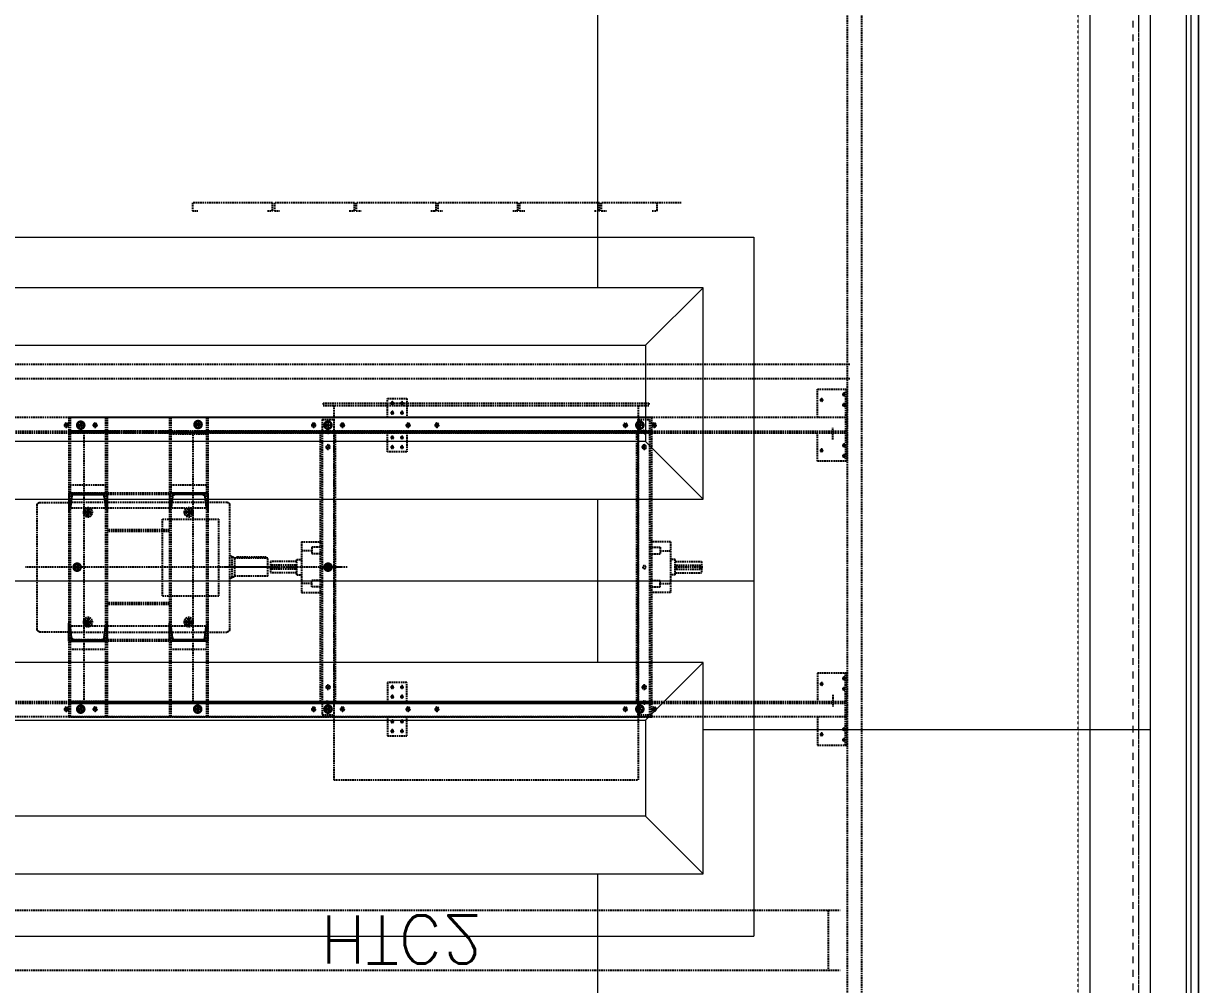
# Model space of a CAD drawing. Extents: x -32000 to 416743, y -254124 to 144214.
# Drawn here: x 12612 to 17500, y 16939 to 20940 of the extents above; entities that cross this region are included whole.
import ezdxf

# ---------------------------------------------------------------- set-up
doc = ezdxf.new("R2010")
doc.units = 0
doc.header["$LTSCALE"] = 10
for name, pattern in [('H12PL4$0$TAI_虛線', [5.644, 2.822, -2.822]), ('XFM1Q40$0$HIDDEN', [9.525, 6.35, -3.175]), ('XFM7P40ICA$0$H12PL4$0$DOTK1', [0.01, 0.005, -0.005]), ('XFM7P40ICA$0$H12PL4$0$JJP_虛線(退縮線、投影線、地下室範圍、非屬本工程、圖面分區)', [0.45, 0.3, -0.15])]:
    doc.linetypes.add(name, pattern=pattern)
for name, color, linetype in [('H12PL4$0$A-ROOF', 252, 'Continuous'), ('H12PL4$0$A-WALL-EX', 252, 'Continuous'), ('H12PL4$0$S-SLAB-SHOW', 252, 'Continuous'), ('XFM1Q40$0$DIF', 120, 'Continuous'), ('XFM1Q40$0$DIM', 250, 'Continuous'), ('XFM1Q40$0$FAN', 3, 'Continuous'), ('XFM1Q40$0$HTC', 1, 'Continuous'), ('XFM1Q40$0$MOTOR', 7, 'Continuous'), ('XFM1Q40$0$STM-01', 7, 'Continuous'), ('XFM1Q40$0$TYPE14X10', 7, 'Continuous'), ('XFM1Q40$0$外觀', 4, 'Continuous'), ('XFM1Q40$0$槽鐵', 21, 'Continuous'), ('XFM1Q40$0$腳架', 7, 'Continuous'), ('XFM1Q40$0$軸心', 41, 'Continuous'), ('XFM1Q40$0$風車架', 4, 'Continuous'), ('XFM7P40ICA$0$H12PL4$0$A-WALL-EX', 252, 'Continuous'), ('XFM7P40ICA$0$H12PL4$0$L40_19_MEJI', 252, 'Continuous'), ('XFM7P40ICA$0$H12PL4$0$L40_19_SIAGE1', 252, 'Continuous'), ('XFM7P40ICA$0$H12PL4$0$L40_19_SUGATA3', 252, 'Continuous'), ('XFM7P40ICA$0$H12PL4$0$L40_19_SUGATAD', 252, 'Continuous'), ('XFM7P40ICA$0$H12PL4$0$L40_19_設備基礎', 252, 'Continuous')]:
    doc.layers.add(name, color=color, linetype=linetype)
doc.styles.add('XFM1Q40$0$LSP', font='SIMPLEX.shx', dxfattribs={"bigfont": 'chineset.shx'})

# ---------------------------------------------------------------- blocks, each defined once
blk = doc.blocks.new('H12PL4')
at = {"layer": 'H12PL4$0$A-ROOF', "linetype": 'H12PL4$0$TAI_虛線', "lineweight": 0, "flags": 128}
blk.add_lwpolyline([(17227, 57354.6), (17227, 2650)], dxfattribs=at)
at = {"layer": 'H12PL4$0$A-WALL-EX', "lineweight": 0, "flags": 128}
for points in [[(17500, -2650), (17500, 91700)], [(17500, -2650), (17500, 91700)], [(17500, -2650), (17500, 91700)], [(17500, -2650), (17500, 91700)], [(17500, 83000), (17500, -2615)]]:
    blk.add_lwpolyline(points, dxfattribs=at)
at = {"layer": 'H12PL4$0$S-SLAB-SHOW', "lineweight": 0}
blk.add_line((17300, -2300), (17300, 82649.8), dxfattribs=at)
at = {"layer": 'H12PL4$0$S-SLAB-SHOW', "lineweight": 0, "flags": 128}
blk.add_lwpolyline([(17470, -2300), (17470, 82649.8)], dxfattribs=at)
blk = doc.blocks.new('XFM1Q40$0$A$C79553BDF')
at = {"layer": 'XFM1Q40$0$槽鐵', "linetype": 'XFM1Q40$0$HIDDEN', "ltscale": 100}
for p, q in [((-3365, 16129.1), (-3365, 16204.1)), ((-3365, 16192.1), (-3362.5, 16192.1)), ((-3352.8, 16144.7), (-3357.5, 16187.6)), ((-3217.1, 16144.7), (-3212.4, 16187.6)), ((-3205, 16192.1), (-3207.4, 16192.1)), ((-3205, 16129.1), (-3205, 16204.1)), ((-3227.1, 16135.6), (-3342.8, 16135.6)), ((-3210, 16129.1), (-3360, 16129.1))]:
    blk.add_line(p, q, dxfattribs=at)
for centre, radius, start, end in [((-3362.5, 16187.1), 5, 5, 90), ((-3207.4, 16187.1), 5, 90, 175), ((-3342.8, 16145.6), 10, 185, 270), ((-3227.1, 16145.6), 10, 270, 355)]:
    blk.add_arc(centre, radius, start, end, dxfattribs=at)
blk = doc.blocks.new('XFM1Q40$0$A$Cac22a11c')
at = {"color": 252, "linetype": 'XFM1Q40$0$HIDDEN', "ltscale": 0.1}
for p, q in [((285980.1, 178059.5), (285980.1, 178079.5)), ((285980.1, 178079.5), (285980.1, 178059.5)), ((285980.1, 178079.5), (285980.1, 178059.5)), ((286399.1, 178059.5), (286399.1, 178079.5)), ((286399.1, 178079.5), (286399.1, 178059.5)), ((286399.1, 178079.5), (286399.1, 178059.5)), ((285990.1, 178069.5), (285970.1, 178069.5)), ((285990.1, 178069.5), (285970.1, 178069.5)), ((285990.1, 178069.5), (285970.1, 178069.5)), ((286409.1, 178069.5), (286389.1, 178069.5)), ((286409.1, 178069.5), (286389.1, 178069.5)), ((286409.1, 178069.5), (286389.1, 178069.5)), ((286722.1, 177799), (286596.1, 177799)), ((285990.1, 177612.5), (285970.1, 177612.5)), ((285990.1, 177612.5), (285970.1, 177612.5)), ((285990.1, 177612.5), (285970.1, 177612.5)), ((285990.1, 177612.5), (285970.1, 177612.5)), ((285980.1, 177622.5), (285980.1, 177602.5)), ((285980.1, 177602.5), (285980.1, 177622.5)), ((285980.1, 177622.5), (285980.1, 177602.5)), ((285980.1, 177622.5), (285980.1, 177602.5)), ((286409.1, 177612.5), (286389.1, 177612.5)), ((286409.1, 177612.5), (286389.1, 177612.5)), ((286409.1, 177612.5), (286389.1, 177612.5)), ((286409.1, 177612.5), (286389.1, 177612.5)), ((286399.1, 177622.5), (286399.1, 177602.5)), ((286399.1, 177602.5), (286399.1, 177622.5)), ((286399.1, 177622.5), (286399.1, 177602.5)), ((286399.1, 177622.5), (286399.1, 177602.5))]:
    blk.add_line(p, q, dxfattribs=at)
at = {"layer": 'XFM1Q40$0$DIF', "color": 252, "linetype": 'XFM1Q40$0$HIDDEN', "ltscale": 0.1}
for p, q in [((286415.5, 176324.4), (286415.5, 176357.4)), ((286415.5, 176357.4), (286437, 176357.4)), ((286748.5, 176324.4), (286415.5, 176324.4)), ((286727, 176357.4), (286748.5, 176357.4)), ((286748.5, 176357.4), (286748.5, 176324.4)), ((286755.5, 176324.4), (286755.5, 176357.4)), ((286755.5, 176357.4), (286777, 176357.4)), ((287088.5, 176324.4), (286755.5, 176324.4)), ((287067, 176357.4), (287088.5, 176357.4)), ((287088.5, 176357.4), (287088.5, 176324.4)), ((287095.5, 176324.4), (287095.5, 176357.4)), ((287095.5, 176357.4), (287117, 176357.4)), ((287428.5, 176324.4), (287095.5, 176324.4)), ((287407, 176357.4), (287428.5, 176357.4)), ((287428.5, 176357.4), (287428.5, 176324.4)), ((287435.5, 176324.4), (287435.5, 176357.4)), ((287435.5, 176357.4), (287457, 176357.4)), ((287768.5, 176324.4), (287435.5, 176324.4)), ((287747, 176357.4), (287768.5, 176357.4)), ((287768.5, 176357.4), (287768.5, 176324.4)), ((287775.5, 176324.4), (287775.5, 176357.4)), ((287775.5, 176357.4), (287797, 176357.4)), ((288108.5, 176324.4), (287775.5, 176324.4)), ((288087, 176357.4), (288108.5, 176357.4)), ((288108.5, 176357.4), (288108.5, 176324.4)), ((288115.5, 176324.4), (288115.5, 176357.4)), ((288115.5, 176357.4), (288137, 176357.4)), ((288448.5, 176324.4), (288115.5, 176324.4)), ((288327, 176357.4), (288348.5, 176357.4)), ((288348.5, 176357.4), (288348.5, 176324.4))]:
    blk.add_line(p, q, dxfattribs=at)
at = {"layer": 'XFM1Q40$0$DIM', "color": 252, "linetype": 'XFM1Q40$0$HIDDEN', "ltscale": 0.1}
blk.add_line((287037.6, 177841), (285720.6, 177841), dxfattribs=at)
blk.add_line((287037.6, 177841), (285720.6, 177841), dxfattribs=at)
at = {"layer": 'XFM1Q40$0$FAN', "color": 252, "linetype": 'XFM1Q40$0$HIDDEN', "ltscale": 0.1}
for p, q in [((287003, 177168), (287003, 178726)), ((287003, 178726), (288269, 178726)), ((288269, 177168), (288269, 178726)), ((286958, 177168), (288314, 177168)), ((286958, 177158), (286958, 177168)), ((286958, 177158), (288314, 177158)), ((288314, 177158), (288314, 177168))]:
    blk.add_line(p, q, dxfattribs=at)
for centre in [(286977.5, 178404), (288294.5, 178404), (286977.5, 177841), (288294.5, 177841), (286977.5, 177278), (288294.5, 177278)]:
    blk.add_circle(centre, 6, dxfattribs=at)
at = {"layer": 'XFM1Q40$0$HTC', "color": 252, "linetype": 'XFM1Q40$0$HIDDEN', "ltscale": 0.1}
for p, q in [((285410, 179519.1), (289060, 179519.1)), ((289060, 179269.1), (289060, 179519.1)), ((289060, 179519.1), (289110, 179519.1)), ((285410, 179269.1), (289060, 179269.1)), ((289060, 179269.1), (289110, 179269.1))]:
    blk.add_line(p, q, dxfattribs=at)
at = {"layer": 'XFM1Q40$0$MOTOR', "color": 252, "linetype": 'XFM1Q40$0$HIDDEN', "ltscale": 0.1}
for p, q in [((285769.1, 178100), (285769.1, 177582)), ((285779.1, 178110), (285904.1, 178110)), ((285904.1, 178111), (285904.1, 177571)), ((285904.1, 178111), (286559.1, 178111)), ((286569.1, 177581), (286569.1, 178101)), ((286290.1, 177961), (286290.1, 177641)), ((286290.1, 177961), (286524.1, 177961)), ((286524.1, 177961), (286524.1, 177641)), ((286574.1, 177888), (286569.1, 177888)), ((286579.1, 177799), (286579.1, 177883)), ((286584.1, 177883), (286579.1, 177883)), ((286729.1, 177878.5), (286589.1, 177878.5)), ((286589.1, 177804), (286589.1, 177878)), ((286729.1, 177878.5), (286729.1, 177803.5)), ((286739.5, 177841), (286550.7, 177841)), ((286574.1, 177794), (286569.1, 177794)), ((286584.1, 177799), (286579.1, 177799)), ((286729.1, 177803.5), (286589.1, 177803.5)), ((286596.1, 177803.5), (286596.1, 177799)), ((286722.1, 177803.5), (286722.1, 177799)), ((286290.1, 177641), (286524.1, 177641)), ((285779.1, 177572), (285904.1, 177572)), ((285904.1, 177571), (286559.1, 177571))]:
    blk.add_line(p, q, dxfattribs=at)
for centre, radius, start, end in [((285779.1, 178100), 10, 90, 180), ((286559.1, 178101), 10, 0, 90), ((286574.1, 177883), 5, 0, 90), ((286584.1, 177878), 5, 0, 90), ((286574.1, 177799), 5, 270, 0), ((286584.1, 177804), 5, 270, 0), ((285779.1, 177582), 10, 180, 270), ((286559.1, 177581), 10, 270, 0)]:
    blk.add_arc(centre, radius, start, end, dxfattribs=at)
at = {"layer": 'XFM1Q40$0$STM-01', "color": 252, "linetype": 'XFM1Q40$0$HIDDEN', "ltscale": 0.1}
for p, q in [((289015, 178582), (289135, 178582)), ((289015, 178463.5), (289015, 178582)), ((289123, 178560), (289119, 178560)), ((289124, 178560), (289126, 178560)), ((289125, 178562), (289125, 178566)), ((289125, 178561), (289125, 178559)), ((289127, 178560), (289131, 178560)), ((289131, 178582), (289131, 178282)), ((289135, 178582), (289135, 178282)), ((287226.5, 178543.5), (287306.5, 178543.5)), ((287226.5, 178463.5), (287226.5, 178543.5)), ((287244.5, 178523.5), (287240.5, 178523.5)), ((287247.5, 178523.5), (287245.5, 178523.5)), ((287246.5, 178525.5), (287246.5, 178529.5)), ((287246.5, 178522.5), (287246.5, 178524.5)), ((287246.5, 178521.5), (287246.5, 178517.5)), ((287248.5, 178523.5), (287252.5, 178523.5)), ((287284.5, 178523.5), (287280.5, 178523.5)), ((287287.5, 178523.5), (287285.5, 178523.5)), ((287286.5, 178525.5), (287286.5, 178529.5)), ((287286.5, 178522.5), (287286.5, 178524.5)), ((287286.5, 178521.5), (287286.5, 178517.5)), ((287288.5, 178523.5), (287292.5, 178523.5)), ((287306.5, 178543.5), (287306.5, 178463.5)), ((289030, 178537), (289026, 178537)), ((289031, 178537), (289033, 178537)), ((289032, 178539), (289032, 178543)), ((289032, 178538), (289032, 178536)), ((289032, 178535), (289032, 178531)), ((289034, 178537), (289038, 178537)), ((289123, 178516), (289119, 178516)), ((289124, 178516), (289126, 178516)), ((289125, 178558), (289125, 178554)), ((289125, 178518), (289125, 178522)), ((289125, 178517), (289125, 178515)), ((289125, 178514), (289125, 178510)), ((289127, 178516), (289131, 178516)), ((289131, 178463.5), (285164, 178463.5)), ((287244.5, 178483.5), (287240.5, 178483.5)), ((287247.5, 178483.5), (287245.5, 178483.5)), ((287246.5, 178485.5), (287246.5, 178489.5)), ((287246.5, 178482.5), (287246.5, 178484.5)), ((287246.5, 178481.5), (287246.5, 178477.5)), ((287248.5, 178483.5), (287252.5, 178483.5)), ((287284.5, 178483.5), (287280.5, 178483.5)), ((287287.5, 178483.5), (287285.5, 178483.5)), ((287286.5, 178485.5), (287286.5, 178489.5)), ((287286.5, 178482.5), (287286.5, 178484.5)), ((287286.5, 178481.5), (287286.5, 178477.5)), ((287288.5, 178483.5), (287292.5, 178483.5)), ((285888.1, 178432), (285881.1, 178432)), ((285889.1, 178432), (285891.1, 178432)), ((285890.1, 178434), (285890.1, 178441)), ((285890.1, 178431), (285890.1, 178433)), ((285890.1, 178430), (285890.1, 178423)), ((285892.1, 178432), (285899.1, 178432)), ((286008.1, 178432), (286001.1, 178432)), ((286009.1, 178432), (286011.1, 178432)), ((286010.1, 178434), (286010.1, 178441)), ((286010.1, 178431), (286010.1, 178433)), ((286010.1, 178430), (286010.1, 178423)), ((286012.1, 178432), (286019.1, 178432)), ((286917, 178432), (286910, 178432)), ((286918, 178432), (286920, 178432)), ((286919, 178434), (286919, 178441)), ((286919, 178431), (286919, 178433)), ((286919, 178430), (286919, 178423)), ((286921, 178432), (286928, 178432)), ((287037, 178432), (287030, 178432)), ((287038, 178432), (287040, 178432)), ((287039, 178434), (287039, 178441)), ((287039, 178431), (287039, 178433)), ((287039, 178430), (287039, 178423)), ((287041, 178432), (287048, 178432)), ((287310, 178432), (287303, 178432)), ((287313, 178432), (287311, 178432)), ((287312, 178434), (287312, 178441)), ((287312, 178431), (287312, 178433)), ((287312, 178430), (287312, 178423)), ((287314, 178432), (287321, 178432)), ((287430, 178432), (287423, 178432)), ((287433, 178432), (287431, 178432)), ((287432, 178434), (287432, 178441)), ((287432, 178431), (287432, 178433)), ((287432, 178430), (287432, 178423)), ((287434, 178432), (287441, 178432)), ((288214, 178432), (288207, 178432)), ((288217, 178432), (288215, 178432)), ((288216, 178434), (288216, 178441)), ((288216, 178431), (288216, 178433)), ((288216, 178430), (288216, 178423)), ((288218, 178432), (288225, 178432)), ((288334, 178432), (288327, 178432)), ((288337, 178432), (288335, 178432)), ((288336, 178434), (288336, 178441)), ((288336, 178431), (288336, 178433)), ((288336, 178430), (288336, 178423)), ((288338, 178432), (288345, 178432)), ((285164, 178407), (289131, 178407)), ((285164, 178400.5), (289131, 178400.5)), ((287226.5, 178320.5), (287226.5, 178400.5)), ((287244.5, 178380.5), (287240.5, 178380.5)), ((287247.5, 178380.5), (287245.5, 178380.5)), ((287246.5, 178382.5), (287246.5, 178386.5)), ((287246.5, 178379.5), (287246.5, 178381.5)), ((287246.5, 178378.5), (287246.5, 178374.5)), ((287248.5, 178380.5), (287252.5, 178380.5)), ((287284.5, 178380.5), (287280.5, 178380.5)), ((287287.5, 178380.5), (287285.5, 178380.5)), ((287286.5, 178382.5), (287286.5, 178386.5)), ((287286.5, 178379.5), (287286.5, 178381.5)), ((287286.5, 178378.5), (287286.5, 178374.5)), ((287288.5, 178380.5), (287292.5, 178380.5)), ((287306.5, 178400.5), (287306.5, 178320.5)), ((289015, 178282), (289015, 178400.5)), ((287306.5, 178320.5), (287226.5, 178320.5)), ((287244.5, 178340.5), (287240.5, 178340.5)), ((287247.5, 178340.5), (287245.5, 178340.5)), ((287246.5, 178342.5), (287246.5, 178346.5)), ((287246.5, 178339.5), (287246.5, 178341.5)), ((287246.5, 178338.5), (287246.5, 178334.5)), ((287248.5, 178340.5), (287252.5, 178340.5)), ((287284.5, 178340.5), (287280.5, 178340.5)), ((287287.5, 178340.5), (287285.5, 178340.5)), ((287286.5, 178342.5), (287286.5, 178346.5)), ((287286.5, 178339.5), (287286.5, 178341.5)), ((287286.5, 178338.5), (287286.5, 178334.5)), ((287288.5, 178340.5), (287292.5, 178340.5)), ((289030, 178327), (289026, 178327)), ((289031, 178327), (289033, 178327)), ((289032, 178329), (289032, 178333)), ((289032, 178328), (289032, 178326)), ((289032, 178325), (289032, 178321)), ((289034, 178327), (289038, 178327)), ((289123, 178348), (289119, 178348)), ((289124, 178348), (289126, 178348)), ((289125, 178350), (289125, 178354)), ((289125, 178349), (289125, 178347)), ((289125, 178346), (289125, 178342)), ((289127, 178348), (289131, 178348)), ((289135, 178282), (289015, 178282)), ((289123, 178304), (289119, 178304)), ((289124, 178304), (289126, 178304)), ((289125, 178306), (289125, 178310)), ((289125, 178305), (289125, 178303)), ((289125, 178302), (289125, 178298)), ((289127, 178304), (289131, 178304)), ((289135, 177400), (289015, 177400)), ((289015, 177400), (289015, 177281.5)), ((289131, 177100), (289131, 177400)), ((289135, 177100), (289135, 177400)), ((287306.5, 177361.5), (287226.5, 177361.5)), ((287226.5, 177361.5), (287226.5, 177281.5)), ((287244.5, 177341.5), (287240.5, 177341.5)), ((287247.5, 177341.5), (287245.5, 177341.5)), ((287246.5, 177343.5), (287246.5, 177347.5)), ((287246.5, 177342.5), (287246.5, 177340.5)), ((287246.5, 177339.5), (287246.5, 177335.5)), ((287248.5, 177341.5), (287252.5, 177341.5)), ((287284.5, 177341.5), (287280.5, 177341.5)), ((287287.5, 177341.5), (287285.5, 177341.5)), ((287286.5, 177343.5), (287286.5, 177347.5)), ((287286.5, 177342.5), (287286.5, 177340.5)), ((287286.5, 177339.5), (287286.5, 177335.5)), ((287288.5, 177341.5), (287292.5, 177341.5)), ((287306.5, 177281.5), (287306.5, 177361.5)), ((289030, 177355), (289026, 177355)), ((289031, 177355), (289033, 177355)), ((289032, 177357), (289032, 177361)), ((289032, 177354), (289032, 177356)), ((289032, 177353), (289032, 177349)), ((289034, 177355), (289038, 177355)), ((289123, 177378), (289119, 177378)), ((289124, 177378), (289126, 177378)), ((289125, 177380), (289125, 177384)), ((289125, 177377), (289125, 177379)), ((289125, 177376), (289125, 177372)), ((289125, 177336), (289125, 177340)), ((289127, 177378), (289131, 177378)), ((287244.5, 177301.5), (287240.5, 177301.5)), ((287247.5, 177301.5), (287245.5, 177301.5)), ((287246.5, 177303.5), (287246.5, 177307.5)), ((287246.5, 177302.5), (287246.5, 177300.5)), ((287246.5, 177299.5), (287246.5, 177295.5)), ((287248.5, 177301.5), (287252.5, 177301.5)), ((287284.5, 177301.5), (287280.5, 177301.5)), ((287287.5, 177301.5), (287285.5, 177301.5)), ((287286.5, 177303.5), (287286.5, 177307.5)), ((287286.5, 177302.5), (287286.5, 177300.5)), ((287286.5, 177299.5), (287286.5, 177295.5)), ((287288.5, 177301.5), (287292.5, 177301.5)), ((289123, 177334), (289119, 177334)), ((289124, 177334), (289126, 177334)), ((289125, 177333), (289125, 177335)), ((289125, 177332), (289125, 177328)), ((289127, 177334), (289131, 177334)), ((285164, 177281.5), (289131, 177281.5)), ((285164, 177275), (289131, 177275)), ((285888.1, 177250), (285881.1, 177250)), ((285889.1, 177250), (285891.1, 177250)), ((285890.1, 177252), (285890.1, 177259)), ((285890.1, 177251), (285890.1, 177249)), ((285890.1, 177248), (285890.1, 177241)), ((285892.1, 177250), (285899.1, 177250)), ((286008.1, 177250), (286001.1, 177250)), ((286009.1, 177250), (286011.1, 177250)), ((286010.1, 177252), (286010.1, 177259)), ((286010.1, 177251), (286010.1, 177249)), ((286010.1, 177248), (286010.1, 177241)), ((286012.1, 177250), (286019.1, 177250)), ((286917, 177250), (286910, 177250)), ((286918, 177250), (286920, 177250)), ((286919, 177252), (286919, 177259)), ((286919, 177251), (286919, 177249)), ((286919, 177248), (286919, 177241)), ((286921, 177250), (286928, 177250)), ((287037, 177250), (287030, 177250)), ((287038, 177250), (287040, 177250)), ((287039, 177252), (287039, 177259)), ((287039, 177251), (287039, 177249)), ((287039, 177248), (287039, 177241)), ((287041, 177250), (287048, 177250)), ((287310, 177250), (287303, 177250)), ((287313, 177250), (287311, 177250)), ((287312, 177252), (287312, 177259)), ((287312, 177251), (287312, 177249)), ((287312, 177248), (287312, 177241)), ((287314, 177250), (287321, 177250)), ((287430, 177250), (287423, 177250)), ((287433, 177250), (287431, 177250)), ((287432, 177252), (287432, 177259)), ((287432, 177251), (287432, 177249)), ((287432, 177248), (287432, 177241)), ((287434, 177250), (287441, 177250)), ((288214, 177250), (288207, 177250)), ((288217, 177250), (288215, 177250)), ((288216, 177252), (288216, 177259)), ((288216, 177251), (288216, 177249)), ((288216, 177248), (288216, 177241)), ((288218, 177250), (288225, 177250)), ((288334, 177250), (288327, 177250)), ((288337, 177250), (288335, 177250)), ((288336, 177252), (288336, 177259)), ((288336, 177251), (288336, 177249)), ((288336, 177248), (288336, 177241)), ((288338, 177250), (288345, 177250)), ((289131, 177218.5), (285164, 177218.5)), ((287226.5, 177218.5), (287226.5, 177138.5)), ((287244.5, 177198.5), (287240.5, 177198.5)), ((287247.5, 177198.5), (287245.5, 177198.5)), ((287246.5, 177200.5), (287246.5, 177204.5)), ((287246.5, 177199.5), (287246.5, 177197.5)), ((287246.5, 177196.5), (287246.5, 177192.5)), ((287248.5, 177198.5), (287252.5, 177198.5)), ((287284.5, 177198.5), (287280.5, 177198.5)), ((287287.5, 177198.5), (287285.5, 177198.5)), ((287286.5, 177200.5), (287286.5, 177204.5)), ((287286.5, 177199.5), (287286.5, 177197.5)), ((287286.5, 177196.5), (287286.5, 177192.5)), ((287288.5, 177198.5), (287292.5, 177198.5)), ((287306.5, 177138.5), (287306.5, 177218.5)), ((289015, 177218.5), (289015, 177100)), ((287244.5, 177158.5), (287240.5, 177158.5)), ((287247.5, 177158.5), (287245.5, 177158.5)), ((287246.5, 177160.5), (287246.5, 177164.5)), ((287246.5, 177159.5), (287246.5, 177157.5)), ((287246.5, 177156.5), (287246.5, 177152.5)), ((287248.5, 177158.5), (287252.5, 177158.5)), ((287284.5, 177158.5), (287280.5, 177158.5)), ((287287.5, 177158.5), (287285.5, 177158.5)), ((287286.5, 177160.5), (287286.5, 177164.5)), ((287286.5, 177159.5), (287286.5, 177157.5)), ((287286.5, 177156.5), (287286.5, 177152.5)), ((287288.5, 177158.5), (287292.5, 177158.5)), ((289030, 177145), (289026, 177145)), ((289031, 177145), (289033, 177145)), ((289032, 177147), (289032, 177151)), ((289032, 177144), (289032, 177146)), ((289032, 177143), (289032, 177139)), ((289034, 177145), (289038, 177145)), ((289123, 177166), (289119, 177166)), ((289124, 177166), (289126, 177166)), ((289125, 177168), (289125, 177172)), ((289125, 177165), (289125, 177167)), ((289125, 177164), (289125, 177160)), ((289127, 177166), (289131, 177166)), ((287226.5, 177138.5), (287306.5, 177138.5)), ((289015, 177100), (289135, 177100)), ((289123, 177122), (289119, 177122)), ((289124, 177122), (289126, 177122)), ((289125, 177124), (289125, 177128)), ((289125, 177121), (289125, 177123)), ((289125, 177120), (289125, 177116)), ((289127, 177122), (289131, 177122))]:
    blk.add_line(p, q, dxfattribs=at)
for centre, radius in [((289125, 178560), 5), ((287246.5, 178523.5), 5), ((287286.5, 178523.5), 5), ((289032, 178537), 5), ((289125, 178516), 5), ((287246.5, 178483.5), 5), ((287286.5, 178483.5), 5), ((285890.1, 178432), 8), ((286010.1, 178432), 8), ((286919, 178432), 8), ((287039, 178432), 8), ((287312, 178432), 8), ((287432, 178432), 8), ((288216, 178432), 8), ((288336, 178432), 8), ((287246.5, 178380.5), 5), ((287286.5, 178380.5), 5), ((287246.5, 178340.5), 5), ((287286.5, 178340.5), 5), ((289032, 178327), 5), ((289125, 178348), 5), ((289125, 178304), 5), ((287246.5, 177341.5), 5), ((287286.5, 177341.5), 5), ((289032, 177355), 5), ((289125, 177378), 5), ((289125, 177334), 5), ((287246.5, 177301.5), 5), ((287286.5, 177301.5), 5), ((285890.1, 177250), 8), ((286010.1, 177250), 8), ((286919, 177250), 8), ((287039, 177250), 8), ((287312, 177250), 8), ((287432, 177250), 8), ((288216, 177250), 8), ((288336, 177250), 8), ((287246.5, 177198.5), 5), ((287286.5, 177198.5), 5), ((287246.5, 177158.5), 5), ((287286.5, 177158.5), 5), ((289032, 177145), 5), ((289125, 177166), 5), ((289125, 177122), 5)]:
    blk.add_circle(centre, radius, dxfattribs=at)
at = {"layer": 'XFM1Q40$0$TYPE14X10', "color": 252, "linetype": 'XFM1Q40$0$HIDDEN', "ltscale": 0.1}
for p, q in [((289200, 187517.6), (289200, 172197.6)), ((289140, 187457.6), (289140, 172257.6)), ((289150, 177057.6), (285155, 177057.6)), ((289150, 176997.6), (285155, 176997.6))]:
    blk.add_line(p, q, dxfattribs=at)
at = {"layer": 'XFM1Q40$0$外觀', "color": 252, "linetype": 'XFM1Q40$0$HIDDEN', "ltscale": 0.1}
for p, q in [((285955.1, 178432), (285945.1, 178432)), ((285950.1, 178437), (285950.1, 178427)), ((286441.6, 178432), (286431.6, 178432)), ((286436.6, 178437), (286436.6, 178427)), ((286984, 178432), (286974, 178432)), ((286979, 178437), (286979, 178427)), ((288281, 178432), (288271, 178432)), ((288276, 178437), (288276, 178427)), ((286984, 178341), (286974, 178341)), ((286979, 178346), (286979, 178336)), ((288299.5, 178341), (288289.5, 178341)), ((288294.5, 178346), (288294.5, 178336)), ((285980.1, 178071.5), (285980.1, 178084.5)), ((285980.1, 178068.5), (285980.1, 178070.5)), ((286399.1, 178071.5), (286399.1, 178084.5)), ((286399.1, 178068.5), (286399.1, 178070.5)), ((285978.1, 178069.5), (285965.1, 178069.5)), ((285981.1, 178069.5), (285979.1, 178069.5)), ((285980.1, 178067.5), (285980.1, 178054.5)), ((285982.1, 178069.5), (285995.1, 178069.5)), ((286397.1, 178069.5), (286384.1, 178069.5)), ((286400.1, 178069.5), (286398.1, 178069.5)), ((286399.1, 178067.5), (286399.1, 178054.5)), ((286401.1, 178069.5), (286414.1, 178069.5)), ((285940.1, 177841), (285930.1, 177841)), ((285935.1, 177846), (285935.1, 177836)), ((287058.7, 177841), (286956.7, 177841)), ((285978.1, 177612.5), (285965.1, 177612.5)), ((285981.1, 177612.5), (285979.1, 177612.5)), ((285980.1, 177614.5), (285980.1, 177627.5)), ((285980.1, 177613.5), (285980.1, 177611.5)), ((285980.1, 177610.5), (285980.1, 177597.5)), ((285982.1, 177612.5), (285995.1, 177612.5)), ((286397.1, 177612.5), (286384.1, 177612.5)), ((286400.1, 177612.5), (286398.1, 177612.5)), ((286399.1, 177614.5), (286399.1, 177627.5)), ((286399.1, 177613.5), (286399.1, 177611.5)), ((286399.1, 177610.5), (286399.1, 177597.5)), ((286401.1, 177612.5), (286414.1, 177612.5)), ((286984, 177341), (286974, 177341)), ((286979, 177346), (286979, 177336)), ((288299.5, 177341), (288289.5, 177341)), ((288294.5, 177346), (288294.5, 177336)), ((285955.1, 177250), (285945.1, 177250)), ((285950.1, 177255), (285950.1, 177245)), ((286443.1, 177247.5), (286433.1, 177247.5)), ((286438.1, 177252.5), (286438.1, 177242.5)), ((286983.5, 177250), (286973.5, 177250)), ((286978.5, 177255), (286978.5, 177245)), ((288281, 177250), (288271, 177250)), ((288276, 177255), (288276, 177245))]:
    blk.add_line(p, q, dxfattribs=at)
at = {"layer": 'XFM1Q40$0$外觀', "color": 252, "linetype": 'XFM1Q40$0$HIDDEN', "ltscale": 0.1, "const_width": 10}
for points in [[(285965.1, 178432, 1), (285935.1, 178432, 1)], [(286451.6, 178432, 1), (286421.6, 178432, 1)], [(286994, 178432, 1), (286964, 178432, 1)], [(288291, 178432, 1), (288261, 178432, 1)], [(285950.1, 177841, 1), (285920.1, 177841, 1)], [(286994, 177841, 1), (286964, 177841, 1)], [(285965.1, 177250, 1), (285935.1, 177250, 1)], [(286453.1, 177247.5, 1), (286423.1, 177247.5, 1)], [(286993.5, 177250, 1), (286963.5, 177250, 1)], [(288291, 177250, 1), (288261, 177250, 1)]]:
    blk.add_lwpolyline(points, format="xyb", close=True, dxfattribs=at)
at = {"layer": 'XFM1Q40$0$外觀', "color": 252, "linetype": 'XFM1Q40$0$HIDDEN', "ltscale": 0.1}
for centre, radius in [((285950.1, 178432), 7), ((286436.6, 178432), 7), ((286979, 178432), 7), ((288276, 178432), 8), ((286979, 178341), 8.5), ((288294.5, 178341), 8.5), ((285980.1, 178069.5), 19), ((285980.1, 178069.5), 12), ((286399.1, 178069.5), 19), ((286399.1, 178069.5), 12), ((285935.1, 177841), 7), ((286979, 177841), 7), ((285980.1, 177612.5), 19), ((286399.1, 177612.5), 19), ((285980.1, 177612.5), 12), ((286399.1, 177612.5), 12), ((286979, 177341), 8.5), ((288294.5, 177341), 8.5), ((285950.1, 177250), 7), ((286438.1, 177247.5), 7), ((286978.5, 177250), 7), ((288276, 177250), 7)]:
    blk.add_circle(centre, radius, dxfattribs=at)
at = {"layer": 'XFM1Q40$0$槽鐵', "color": 252, "linetype": 'XFM1Q40$0$HIDDEN', "ltscale": 0.1}
for p, q in [((285900.1, 177218.5), (285900.1, 178463.5)), ((285900.1, 178463.5), (288326, 178463.5)), ((285906.6, 177218.5), (285906.6, 178463.5)), ((286053.6, 177218.5), (286053.6, 178463.5)), ((286060.1, 177218.5), (286060.1, 178463.5)), ((286319.1, 177218.5), (286319.1, 178463.5)), ((286325.6, 177218.5), (286325.6, 178463.5)), ((286472.6, 177218.5), (286472.6, 178463.5)), ((286479.1, 177218.5), (286479.1, 178463.5)), ((288326, 178463.5), (288326, 177218.5)), ((289079, 178372.6), (289079, 178420.7)), ((285900.1, 178407), (286467.1, 178407)), ((286055.1, 178407), (285900.1, 178407)), ((286055.1, 178400.5), (285900.1, 178400.5)), ((285900.1, 178400.5), (286467.1, 178400.5)), ((285963.1, 177281.5), (285963.1, 178400.5)), ((286416.1, 177280.5), (286416.1, 178400.5)), ((286464.6, 178407), (288326, 178407)), ((286464.6, 178400.5), (288326, 178400.5)), ((286947.5, 178400.5), (286947.5, 177281.5)), ((287010.5, 178400.5), (287010.5, 177281.5)), ((288263, 178407), (288263, 177281.5)), ((288269.5, 178407), (288269.5, 177281.5)), ((285905.1, 178182), (286055.1, 178182)), ((286324.1, 178182), (286474.1, 178182)), ((286479.1, 178149.5), (285900.1, 178149.5)), ((286479.1, 178143), (285901.6, 178143)), ((286479.1, 178144.5), (286479.1, 178069.5)), ((286479.1, 178086.5), (285900.1, 178086.5)), ((286319.1, 177996), (286060.1, 177996)), ((286319.1, 177989.5), (286060.1, 177989.5)), ((286989, 177841), (286969, 177841)), ((286979, 177851), (286979, 177831)), ((286319.1, 177692.5), (286060.1, 177692.5)), ((286319.1, 177686), (286060.1, 177686)), ((286479, 177595.5), (285900.1, 177595.5)), ((286479.1, 177539), (285900.1, 177539)), ((286479.1, 177532.5), (285900.1, 177532.5)), ((286055.1, 177500), (285905.1, 177500)), ((286474.1, 177500), (286324.1, 177500)), ((289079, 177309.5), (289079, 177261.4)), ((286055.1, 177281.5), (285900.1, 177281.5)), ((286467.1, 177281.5), (285900.1, 177281.5)), ((286467.1, 177275), (285900.1, 177275)), ((286055.1, 177275), (285900.1, 177275)), ((286474.1, 177287), (286324.1, 177287)), ((286474.1, 177280.5), (286324.1, 177280.5)), ((288326, 177281.5), (286464.6, 177281.5)), ((288326, 177275), (286464.6, 177275)), ((288326, 177218.5), (285900.1, 177218.5))]:
    blk.add_line(p, q, dxfattribs=at)
at = {"layer": 'XFM1Q40$0$腳架', "color": 252, "linetype": 'XFM1Q40$0$HIDDEN', "ltscale": 0.1}
for p, q in [((286868.5, 177736), (286868.5, 177946)), ((286868.5, 177946), (286955, 177946)), ((286955, 177923.5), (286911.8, 177923.5)), ((286911.8, 177923.5), (286911.8, 177896.2)), ((288403.5, 177946), (288317, 177946)), ((288317, 177923.5), (288360.3, 177923.5)), ((288360.3, 177923.5), (288360.3, 177896.2)), ((288403.5, 177736), (288403.5, 177946)), ((286911.8, 177908.5), (286868.5, 177908.5)), ((286955, 177896.2), (286911.8, 177896.2)), ((288317, 177896.2), (288360.3, 177896.2)), ((288360.3, 177908.5), (288403.5, 177908.5)), ((286848.5, 177872.5), (286868.5, 177872.5)), ((286848.5, 177872.5), (286848.5, 177809.5)), ((288423.5, 177872.5), (288403.5, 177872.5)), ((288423.5, 177872.5), (288423.5, 177809.5)), ((286848.5, 177809.5), (286868.5, 177809.5)), ((286911.8, 177758.5), (286911.8, 177785.9)), ((286955, 177785.9), (286911.8, 177785.9)), ((288317, 177785.9), (288360.3, 177785.9)), ((288360.3, 177758.5), (288360.3, 177785.9)), ((288423.5, 177809.5), (288403.5, 177809.5)), ((286911.8, 177773.5), (286868.5, 177773.5)), ((286868.5, 177736), (286955, 177736)), ((286955, 177758.5), (286911.8, 177758.5)), ((288317, 177758.5), (288360.3, 177758.5)), ((288403.5, 177736), (288317, 177736)), ((288360.3, 177773.5), (288403.5, 177773.5))]:
    blk.add_line(p, q, dxfattribs=at)
at = {"layer": 'XFM1Q40$0$軸心', "color": 252, "linetype": 'XFM1Q40$0$HIDDEN', "ltscale": 0.1}
for p, q in [((286734.6, 177841), (286848.5, 177841)), ((286848.5, 177865), (286739.5, 177865)), ((286739.5, 177817), (286739.5, 177865)), ((286844.5, 177849), (286744.5, 177849)), ((286744.5, 177849), (286744.5, 177833)), ((286844.5, 177833), (286744.5, 177833)), ((286844.5, 177833), (286844.5, 177849)), ((288423.5, 177865), (288532.5, 177865)), ((288537.5, 177841), (288423.5, 177841)), ((288427.5, 177833), (288427.5, 177849)), ((288427.5, 177849), (288527.5, 177849)), ((288427.5, 177833), (288527.5, 177833)), ((288527.5, 177849), (288527.5, 177833)), ((288532.5, 177817), (288532.5, 177865)), ((286848.5, 177817), (286739.5, 177817)), ((288423.5, 177817), (288532.5, 177817))]:
    blk.add_line(p, q, dxfattribs=at)
at = {"layer": 'XFM1Q40$0$風車架', "color": 252, "linetype": 'XFM1Q40$0$HIDDEN', "ltscale": 0.1}
for p, q in [((286955, 178456), (287003, 178456)), ((286955, 177226), (286955, 178456)), ((287003, 177226), (287003, 178456)), ((288269, 178456), (288269, 177226)), ((288269, 178456), (288317, 178456)), ((288317, 178456), (288317, 177226)), ((286955, 177226), (287003, 177226)), ((288269, 177226), (288317, 177226))]:
    blk.add_line(p, q, dxfattribs=at)
at = {"layer": 'XFM1Q40$0$外觀', "color": 252, "linetype": 'XFM1Q40$0$HIDDEN', "ltscale": 0.1, "rotation": 180}
blk.add_blockref('XFM1Q40$0$A$C79553BDF', (282695.2, 194278.7), dxfattribs=at)
at = {"layer": 'XFM1Q40$0$外觀', "color": 252, "linetype": 'XFM1Q40$0$HIDDEN', "ltscale": 0.1, "xscale": -1, "rotation": 180}
blk.add_blockref('XFM1Q40$0$A$C79553BDF', (289684.1, 194278.7), dxfattribs=at)
at = {"layer": 'XFM1Q40$0$外觀', "color": 252, "linetype": 'XFM1Q40$0$HIDDEN', "ltscale": 0.1, "xscale": -1}
blk.add_blockref('XFM1Q40$0$A$C79553BDF', (282695.2, 161403.4), dxfattribs=at)
at = {"layer": 'XFM1Q40$0$外觀', "color": 252, "linetype": 'XFM1Q40$0$HIDDEN', "ltscale": 0.1}
blk.add_blockref('XFM1Q40$0$A$C79553BDF', (289684.1, 161403.4), dxfattribs=at)
at = {"color": 252, "linetype": 'XFM1Q40$0$HIDDEN', "ltscale": 0.1, "style": 'XFM1Q40$0$LSP'}
blk.add_text('HTC2', height=200, dxfattribs=at).set_placement((286947.3, 179290.4))
blk = doc.blocks.new('XFM1Q40')
at = {"xscale": -1, "rotation": 180}
blk.add_blockref('XFM1Q40$0$A$Cac22a11c', (-273100, 196517.6), dxfattribs=at)
blk = doc.blocks.new('XFM7P40ICA$0$H12PL4')
at = {"layer": 'XFM7P40ICA$0$H12PL4$0$A-WALL-EX', "lineweight": 0}
blk.add_line((17300, -2300), (17300, 82649.8), dxfattribs=at)
at = {"layer": 'XFM7P40ICA$0$H12PL4$0$A-WALL-EX', "lineweight": 0, "flags": 128}
for points in [[(17470, -2300), (17470, 82649.8)], [(17500, 82650), (17500, -2300)]]:
    blk.add_lwpolyline(points, dxfattribs=at)
at = {"layer": 'XFM7P40ICA$0$H12PL4$0$A-WALL-EX', "linetype": 'XFM7P40ICA$0$H12PL4$0$JJP_虛線(退縮線、投影線、地下室範圍、非屬本工程、圖面分區)', "lineweight": 0, "flags": 128}
for points in [[(17250, 57350), (17250, 2650)], [(17300, 2650), (17300, 57350)]]:
    blk.add_lwpolyline(points, dxfattribs=at)
at = {"layer": 'XFM7P40ICA$0$H12PL4$0$L40_19_MEJI', "lineweight": 0}
for p, q in [((17050, -1975), (17050, 82050)), ((15000, 42950), (15000, 19840)), ((9750, 20050), (15650, 20050)), ((15650, 20050), (15650, 17140)), ((15000, 18960), (15000, 18280)), ((9750, 18620), (15650, 18620)), ((17300, 18000), (15440, 18000)), ((15000, 17400), (15000, -1975)), ((9750, 17140), (15650, 17140))]:
    blk.add_line(p, q, dxfattribs=at)
at = {"layer": 'XFM7P40ICA$0$H12PL4$0$L40_19_SIAGE1', "lineweight": 0}
blk.add_line((17500, -2650), (17500, 91700), dxfattribs=at)
at = {"layer": 'XFM7P40ICA$0$H12PL4$0$L40_19_SUGATA3', "lineweight": 0}
for p, q in [((17450, -2125), (17450, 82475)), ((17300, -1975), (17300, 82325)), ((15200, 19600), (15440, 19840)), ((15200, 19200), (15440, 18960)), ((15200, 18040), (15440, 18280)), ((15200, 17640), (15440, 17400))]:
    blk.add_line(p, q, dxfattribs=at)
at = {"layer": 'XFM7P40ICA$0$H12PL4$0$L40_19_SUGATAD', "linetype": 'XFM7P40ICA$0$H12PL4$0$DOTK1', "lineweight": 0}
blk.add_line((17000, 2500), (17000, 57495), dxfattribs=at)
at = {"layer": 'XFM7P40ICA$0$H12PL4$0$L40_19_設備基礎', "lineweight": 0, "flags": 128}
for points in [[(15440, 18960), (15440, 19840), (9960, 19840), (9960, 18960)], [(10200, 19200), (10200, 19600), (15200, 19600), (15200, 19200)], [(15440, 17400), (15440, 18280), (9960, 18280), (9960, 17400)], [(10200, 17640), (10200, 18040), (15200, 18040), (15200, 17640)]]:
    blk.add_lwpolyline(points, close=True, dxfattribs=at)
blk = doc.blocks.new('XFM7P40ICA')
blk.add_blockref('XFM7P40ICA$0$H12PL4', (0, 0))

msp = doc.modelspace()

# ---------------------------------------------------------------- block references
for name in ['H12PL4', 'XFM7P40ICA', 'XFM1Q40']:
    msp.add_blockref(name, (0, 0))

doc.saveas('drawing.dxf')
